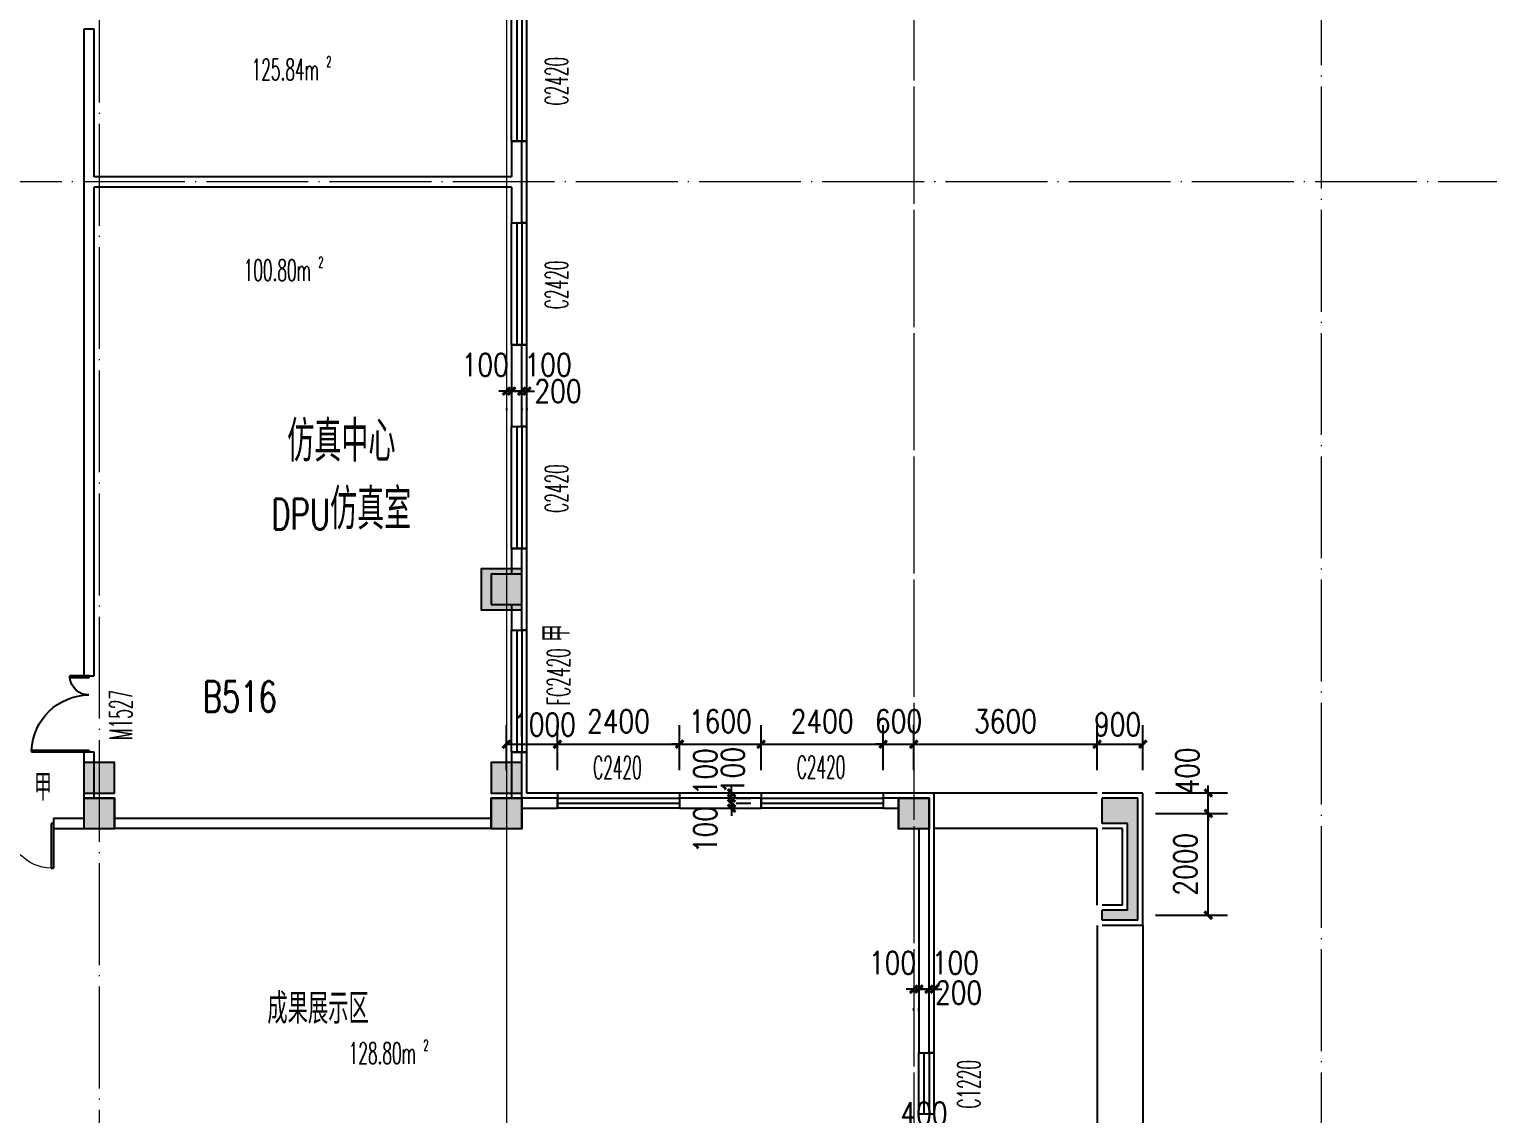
# Model space of a CAD drawing. Extents: x 1417642 to 3570900, y 124798 to 1191112.
# Drawn here: x 1523626 to 1552279, y 153533 to 174833 of the extents above; entities that cross this region are included whole.
import ezdxf

# ---------------------------------------------------------------- set-up
doc = ezdxf.new("R2010")
doc.units = 0
doc.header["$LTSCALE"] = 1000
doc.header["$MEASUREMENT"] = 0
doc.linetypes.add('DOTE', pattern=[2.42, 2, -0.2, 0.02, -0.2])
doc.layers.get('0').update_dxf_attribs({"linetype": 'CONTINUOUS'})
doc.layers.get('Defpoints').update_dxf_attribs({"linetype": 'CONTINUOUS'})
for name, color, linetype in [('colu', 2, 'CONTINUOUS'), ('COLUMN', 9, 'CONTINUOUS'), ('DOTE', 1, 'DOTE'), ('PUB_DIM', 3, 'CONTINUOUS'), ('PUB_HATCH', 8, 'CONTINUOUS'), ('PUB_TEXT', 40, 'CONTINUOUS'), ('SPACE', 7, 'CONTINUOUS'), ('SURFACE', 6, 'CONTINUOUS'), ('tiaozheng', 20, 'CONTINUOUS'), ('WALL', 4, 'CONTINUOUS'), ('WINDOW', 2, 'CONTINUOUS'), ('WINDOW_TEXT', 7, 'CONTINUOUS'), ('填充', 252, 'CONTINUOUS'), ('柱填充', 8, 'CONTINUOUS'), ('柱填充 @ 1', 8, 'CONTINUOUS'), ('立面造型', 40, 'CONTINUOUS')]:
    doc.layers.add(name, color=color, linetype=linetype)
doc.styles.add('_TCH_SPACE', font='ROMANS', dxfattribs={"width": 0.7, "height": 5, "bigfont": 'Z'})
doc.styles.add('_TCH_WINDOW', font='ROMANS.shx', dxfattribs={"width": 0.7, "height": 400, "bigfont": 'Z.shx'})
doc.styles.add('DIM_FONT', font='SIMPLEX.shx', dxfattribs={"width": 0.8})
doc.styles.add('Z', font='ROMANS', dxfattribs={"width": 0.7, "bigfont": 'Z'})
doc.dimstyles.new('DIMN150', dxfattribs={"dimscale": 1.5, "dimtxt": 300, "dimasz": 100, "dimexe": 250, "dimexo": 300, "dimgap": 150, "dimtad": 1, "dimdec": 0, "dimzin": 0, "dimdsep": 46, "dimtxsty": 'DIM_FONT', "dimblk": 'ARCHTICK', "dimcen": 0.09, "dimdle": 1.5, "dimclrt": 7, "dimazin": 2, "dimtfac": 1, "dimtdec": 0, "dimtix": 1, "dimtmove": 2, "dimatfit": 3, "dimldrblk": 'ARCHTICK', "dimfxl": 1, "dimtolj": 1, "dimtzin": 0, "dimarcsym": 0})

# ---------------------------------------------------------------- blocks, each defined once
blk = doc.blocks.new('5873')
at = {"layer": '柱填充 @ 1', "ltscale": 1000}
for points in [[(1588828, 714085), (1589428, 714085), (1589428, 713485), (1588828, 713485)], [(1596828, 714085), (1597428, 714085), (1597428, 713485), (1596828, 713485)], [(1604828, 714085), (1605428, 714085), (1605428, 713485), (1604828, 713485)]]:
    blk.add_hatch(color=256, dxfattribs=at).paths.add_polyline_path(points)
at = {"layer": 'colu', "ltscale": 1000}
for points in [[(1588828, 714085), (1589428, 714085), (1589428, 713485), (1588828, 713485)], [(1596828, 714085), (1597428, 714085), (1597428, 713485), (1596828, 713485)], [(1604828, 714085), (1605428, 714085), (1605428, 713485), (1604828, 713485)]]:
    blk.add_lwpolyline(points, close=True, dxfattribs=at)
blk = doc.blocks.new('i89')
at = {"layer": '柱填充'}
h = blk.add_hatch(color=256, dxfattribs=at)
h.paths.add_polyline_path([(1555333, 501498), (1555333, 502098), (1554733, 502098), (1554733, 501498)])
h.paths.add_polyline_path([(1525733, 501498), (1525733, 502098), (1525133, 502098), (1525133, 501498)])
h.paths.add_polyline_path([(1517733, 501498), (1517733, 502098), (1517133, 502098), (1517133, 501498)])
h.paths.add_polyline_path([(1509733, 501498), (1509733, 502098), (1509133, 502098), (1509133, 501498)])
h.paths.add_polyline_path([(1501733, 501498), (1501733, 502098), (1501133, 502098), (1501133, 501498)])
h.paths.add_polyline_path([(1498133, 501498), (1498133, 502098), (1497533, 502098), (1497533, 501498)])
h.paths.add_polyline_path([(1498133, 529448), (1498133, 530148), (1497433, 530148), (1497433, 529448)])
h.paths.add_polyline_path([(1498133, 537448), (1498133, 538148), (1497433, 538148), (1497433, 537448)])
h.paths.add_polyline_path([(1541783, 545398), (1541783, 546098), (1541083, 546098), (1541083, 545398)])
h.paths.add_polyline_path([(1565333, 559098), (1565333, 559698), (1564733, 559698), (1564733, 559098)])
h.paths.add_polyline_path([(1565383, 549098), (1565383, 549798), (1564683, 549798), (1564683, 549098)])
h.paths.add_polyline_path([(1565333, 545498), (1565333, 546098), (1564733, 546098), (1564733, 545498)])
h.paths.add_polyline_path([(1565383, 538098), (1564683, 538098), (1564683, 537498), (1565383, 537498)])
h.paths.add_polyline_path([(1565333, 529498), (1565333, 530098), (1564733, 530098), (1564733, 529498)])
h.paths.add_polyline_path([(1565333, 519498), (1565333, 520098), (1564733, 520098), (1564733, 519498)])
h.paths.add_polyline_path([(1565333, 511498), (1565333, 512098), (1564733, 512098), (1564733, 511498)])
h.paths.add_polyline_path([(1565333, 501498), (1565333, 502098), (1564733, 502098), (1564733, 501498)])
h.paths.add_polyline_path([(1555333, 559098), (1555333, 559698), (1554733, 559698), (1554733, 559098)])
h.paths.add_polyline_path([(1555333, 549098), (1555333, 549698), (1554733, 549698), (1554733, 549098)])
h.paths.add_polyline_path([(1555333, 545498), (1555333, 546098), (1554733, 546098), (1554733, 545498)])
h.paths.add_polyline_path([(1555333, 537498), (1555333, 538098), (1554733, 538098), (1554733, 537498)])
h.paths.add_polyline_path([(1555433, 529448), (1555433, 530148), (1554733, 530148), (1554733, 529448)])
h.paths.add_polyline_path([(1555433, 519448), (1555433, 520148), (1554733, 520148), (1554733, 519448)])
h.paths.add_polyline_path([(1555433, 511498), (1555433, 512198), (1554733, 512198), (1554733, 511498)])
h.paths.add_polyline_path([(1551733, 557298), (1551733, 557898), (1551133, 557898), (1551133, 557298)])
h.paths.add_polyline_path([(1551783, 549098), (1551783, 549798), (1551083, 549798), (1551083, 549098)])
h.paths.add_polyline_path([(1551733, 545498), (1551733, 546098), (1551133, 546098), (1551133, 545498)])
h.paths.add_polyline_path([(1551733, 537498), (1551733, 538098), (1551133, 538098), (1551133, 537498)])
h.paths.add_polyline_path([(1551733, 529498), (1551733, 530098), (1551133, 530098), (1551133, 529498)])
h.paths.add_polyline_path([(1551733, 519498), (1551733, 520098), (1551133, 520098), (1551133, 519498)])
h.paths.add_polyline_path([(1551783, 511498), (1551783, 512198), (1551083, 512198), (1551083, 511498)])
h.paths.add_polyline_path([(1551733, 501498), (1551733, 502098), (1551133, 502098), (1551133, 501498)])
h.paths.add_polyline_path([(1541733, 559098), (1541733, 559698), (1541133, 559698), (1541133, 559098)])
h.paths.add_polyline_path([(1541733, 557298), (1541733, 557898), (1541133, 557898), (1541133, 557298)])
h.paths.add_polyline_path([(1541783, 549098), (1541783, 549798), (1541083, 549798), (1541083, 549098)])
h.paths.add_polyline_path([(1541733, 537498), (1541733, 538298), (1541133, 538298), (1541133, 537498)])
h.paths.add_polyline_path([(1541733, 519298), (1541733, 520098), (1541133, 520098), (1541133, 519298)])
h.paths.add_polyline_path([(1541833, 511498), (1541833, 512298), (1541033, 512298), (1541033, 511498)])
h.paths.add_polyline_path([(1541733, 501498), (1541733, 502098), (1541133, 502098), (1541133, 501498)])
h.paths.add_polyline_path([(1533733, 559098), (1533733, 559698), (1533133, 559698), (1533133, 559098)])
h.paths.add_polyline_path([(1533783, 549098), (1533783, 549798), (1533083, 549798), (1533083, 549098)])
h.paths.add_polyline_path([(1533733, 545498), (1533733, 546098), (1533133, 546098), (1533133, 545498)])
h.paths.add_polyline_path([(1533733, 537498), (1533733, 538298), (1533133, 538298), (1533133, 537498)])
h.paths.add_polyline_path([(1533733, 519298), (1533733, 520098), (1533133, 520098), (1533133, 519298)])
h.paths.add_polyline_path([(1533833, 511498), (1533833, 512298), (1533033, 512298), (1533033, 511498)])
h.paths.add_polyline_path([(1533733, 501498), (1533733, 502098), (1533133, 502098), (1533133, 501498)])
h.paths.add_polyline_path([(1525733, 559098), (1525733, 559698), (1525133, 559698), (1525133, 559098)])
h.paths.add_polyline_path([(1525783, 549098), (1525783, 549798), (1525083, 549798), (1525083, 549098)])
h.paths.add_polyline_path([(1525733, 545498), (1525733, 546098), (1525133, 546098), (1525133, 545498)])
h.paths.add_polyline_path([(1525733, 537498), (1525733, 538298), (1525133, 538298), (1525133, 537498)])
h.paths.add_polyline_path([(1525733, 519298), (1525733, 520098), (1525133, 520098), (1525133, 519298)])
h.paths.add_polyline_path([(1525833, 511498), (1525833, 512298), (1525033, 512298), (1525033, 511498)])
h.paths.add_polyline_path([(1517733, 559098), (1517733, 559698), (1517133, 559698), (1517133, 559098)])
h.paths.add_polyline_path([(1517783, 549098), (1517783, 549798), (1517083, 549798), (1517083, 549098)])
h.paths.add_polyline_path([(1517733, 545498), (1517733, 546098), (1517133, 546098), (1517133, 545498)])
h.paths.add_polyline_path([(1517733, 537498), (1517733, 538298), (1517133, 538298), (1517133, 537498)])
h.paths.add_polyline_path([(1517733, 519298), (1517733, 520098), (1517133, 520098), (1517133, 519298)])
h.paths.add_polyline_path([(1517833, 511498), (1517833, 512298), (1517033, 512298), (1517033, 511498)])
h.paths.add_polyline_path([(1509733, 559098), (1509733, 559698), (1509133, 559698), (1509133, 559098)])
h.paths.add_polyline_path([(1509783, 549098), (1509783, 549798), (1509083, 549798), (1509083, 549098)])
h.paths.add_polyline_path([(1509733, 545498), (1509733, 546098), (1509133, 546098), (1509133, 545498)])
h.paths.add_polyline_path([(1509733, 537498), (1509733, 538298), (1509133, 538298), (1509133, 537498)])
h.paths.add_polyline_path([(1509733, 519298), (1509733, 520098), (1509133, 520098), (1509133, 519298)])
h.paths.add_polyline_path([(1509833, 511498), (1509833, 512298), (1509033, 512298), (1509033, 511498)])
h.paths.add_polyline_path([(1509733, 480798), (1509733, 481398), (1509133, 481398), (1509133, 480798)])
h.paths.add_polyline_path([(1501733, 559098), (1501733, 559698), (1501133, 559698), (1501133, 559098)])
h.paths.add_polyline_path([(1501733, 549098), (1501733, 549698), (1501133, 549698), (1501133, 549098)])
h.paths.add_polyline_path([(1501733, 545498), (1501733, 546098), (1501133, 546098), (1501133, 545498)])
h.paths.add_polyline_path([(1501733, 537498), (1501733, 538098), (1501133, 538098), (1501133, 537498)])
h.paths.add_polyline_path([(1501733, 529498), (1501733, 530098), (1501133, 530098), (1501133, 529498)])
h.paths.add_polyline_path([(1501733, 519498), (1501733, 520098), (1501133, 520098), (1501133, 519498)])
h.paths.add_polyline_path([(1501833, 511498), (1501833, 512198), (1501133, 512198), (1501133, 511498)])
h.paths.add_polyline_path([(1501733, 480798), (1501733, 481398), (1501133, 481398), (1501133, 480798)])
h.paths.add_polyline_path([(1498133, 559098), (1498133, 559698), (1497533, 559698), (1497533, 559098)])
h.paths.add_polyline_path([(1498183, 549098), (1498183, 549798), (1497483, 549798), (1497483, 549098)])
h.paths.add_polyline_path([(1498133, 545498), (1498133, 546098), (1497533, 546098), (1497533, 545498)])
h.paths.add_polyline_path([(1498133, 519448), (1498133, 520148), (1497433, 520148), (1497433, 519448)])
h.paths.add_polyline_path([(1498133, 511448), (1498133, 512148), (1497433, 512148), (1497433, 511448)])
h.paths.add_polyline_path([(1498133, 480798), (1498133, 481398), (1497533, 481398), (1497533, 480798)])
h.paths.add_polyline_path([(1488133, 559098), (1488133, 559698), (1487533, 559698), (1487533, 559098)])
h.paths.add_polyline_path([(1488233, 549098), (1488233, 549798), (1487533, 549798), (1487533, 549098)])
h.paths.add_polyline_path([(1488133, 545498), (1488133, 546098), (1487533, 546098), (1487533, 545498)])
h.paths.add_polyline_path([(1488133, 537498), (1488133, 538098), (1487533, 538098), (1487533, 537498)])
h.paths.add_polyline_path([(1488133, 529498), (1488133, 530098), (1487533, 530098), (1487533, 529498)])
h.paths.add_polyline_path([(1488133, 519498), (1488133, 520098), (1487533, 520098), (1487533, 519498)])
h.paths.add_polyline_path([(1488133, 511498), (1488133, 512098), (1487533, 512098), (1487533, 511498)])
h.paths.add_polyline_path([(1488133, 501498), (1488133, 502098), (1487533, 502098), (1487533, 501498)])
h.paths.add_polyline_path([(1488133, 480798), (1488133, 481398), (1487533, 481398), (1487533, 480798)])
h.paths.add_polyline_path([(1498133, 484398), (1498133, 485198), (1497433, 485198), (1497433, 484398)])
h.paths.add_polyline_path([(1498134, 496298), (1498134, 497098), (1497433, 497098), (1497433, 496298)])
h.paths.add_polyline_path([(1487533, 497098), (1487533, 496298), (1488233, 496298), (1488233, 497098)])
h.paths.add_polyline_path([(1487533, 485198), (1487533, 484398), (1488233, 484398), (1488233, 485198)])
h.paths.add_polyline_path([(1509733, 496298), (1509733, 497098), (1509033, 497098), (1509033, 496298)])
h.paths.add_polyline_path([(1509733, 484398), (1509733, 485198), (1509033, 485198), (1509033, 484398)])
blk.add_hatch(color=256, dxfattribs=at).paths.add_polyline_path([(1508934, 485198), (1509032, 485198), (1509032, 484398), (1508934, 484398)])
at = {"layer": 'colu'}
for points in [[(1509733, 484398), (1509733, 485198), (1508933, 485198), (1508933, 484398)], [(1501733, 480798), (1501733, 481398), (1501133, 481398), (1501133, 480798)], [(1509733, 480798), (1509733, 481398), (1509133, 481398), (1509133, 480798)]]:
    blk.add_lwpolyline(points, close=True, dxfattribs=at)
blk = doc.blocks.new('_ArchTick')
at = {"color": 0, "linetype": 'ByBlock', "const_width": 0.4}
blk.add_lwpolyline([(-0.5, -0.5), (0.5, 0.5)], dxfattribs=at)
blk = doc.blocks.new('*D128')
at = {"layer": 'Defpoints', "color": 0}
for p in [(1541003, 156007), (1541103, 156007), (1541103, 155981)]:
    blk.add_point(p, dxfattribs=at)
at = {"layer": 'PUB_DIM', "color": 0, "lineweight": -2}
for p, q in [((1541003, 155981), (1540853, 155981)), ((1541003, 155981), (1541103, 155981)), ((1541103, 155981), (1541253, 155981)), ((1541003, 155557), (1541003, 155606)), ((1541103, 155557), (1541103, 155606))]:
    blk.add_line(p, q, dxfattribs=at)
at = {"layer": 'PUB_DIM', "color": 0, "lineweight": -2, "xscale": 150, "yscale": 150, "zscale": 150}
blk.add_blockref('_ArchTick', (1541003, 155981), dxfattribs=at)
at = {"layer": 'PUB_DIM', "color": 0, "lineweight": -2, "xscale": 150, "yscale": 150, "zscale": 150, "rotation": 180}
blk.add_blockref('_ArchTick', (1541103, 155981), dxfattribs=at)
at = {"layer": 'PUB_DIM', "color": 7, "insert": (1540585, 156498), "char_height": 450, "attachment_point": 5, "style": 'DIM_FONT'}
blk.add_mtext('\\A1;100', dxfattribs=at)
blk = doc.blocks.new('*D129')
at = {"layer": 'Defpoints', "color": 0}
for p in [(1541103, 156007), (1541303, 156007), (1541303, 155981)]:
    blk.add_point(p, dxfattribs=at)
at = {"layer": 'PUB_DIM', "color": 0, "lineweight": -2}
for p, q in [((1541103, 155981), (1540953, 155981)), ((1541103, 155981), (1541303, 155981)), ((1541303, 155981), (1541453, 155981)), ((1541103, 155557), (1541103, 155606)), ((1541303, 155557), (1541303, 155606))]:
    blk.add_line(p, q, dxfattribs=at)
at = {"layer": 'PUB_DIM', "color": 0, "lineweight": -2, "xscale": 150, "yscale": 150, "zscale": 150}
blk.add_blockref('_ArchTick', (1541103, 155981), dxfattribs=at)
at = {"layer": 'PUB_DIM', "color": 0, "lineweight": -2, "xscale": 150, "yscale": 150, "zscale": 150, "rotation": 180}
blk.add_blockref('_ArchTick', (1541303, 155981), dxfattribs=at)
at = {"layer": 'PUB_DIM', "color": 7, "insert": (1541883, 155912), "char_height": 450, "attachment_point": 5, "style": 'DIM_FONT'}
blk.add_mtext('\\A1;200', dxfattribs=at)
blk = doc.blocks.new('*D130')
at = {"layer": 'Defpoints', "color": 0}
for p in [(1541303, 156007), (1541403, 156007), (1541403, 155981)]:
    blk.add_point(p, dxfattribs=at)
at = {"layer": 'PUB_DIM', "color": 0, "lineweight": -2}
for p, q in [((1541303, 155981), (1541153, 155981)), ((1541303, 155981), (1541403, 155981)), ((1541403, 155981), (1541553, 155981)), ((1541303, 155557), (1541303, 155606)), ((1541403, 155557), (1541403, 155606))]:
    blk.add_line(p, q, dxfattribs=at)
at = {"layer": 'PUB_DIM', "color": 0, "lineweight": -2, "xscale": 150, "yscale": 150, "zscale": 150}
blk.add_blockref('_ArchTick', (1541303, 155981), dxfattribs=at)
at = {"layer": 'PUB_DIM', "color": 0, "lineweight": -2, "xscale": 150, "yscale": 150, "zscale": 150, "rotation": 180}
blk.add_blockref('_ArchTick', (1541403, 155981), dxfattribs=at)
at = {"layer": 'PUB_DIM', "color": 7, "insert": (1541821, 156498), "char_height": 450, "attachment_point": 5, "style": 'DIM_FONT'}
blk.add_mtext('\\A1;100', dxfattribs=at)
blk = doc.blocks.new('*D131')
at = {"layer": 'Defpoints', "color": 0}
for p in [(1537062, 159633), (1537424, 159633), (1537062, 159533)]:
    blk.add_point(p, dxfattribs=at)
at = {"layer": 'PUB_DIM', "color": 0, "lineweight": -2}
for p, q in [((1537424, 159633), (1537424, 159783)), ((1537424, 159533), (1537424, 159633)), ((1537512, 159633), (1537799, 159633)), ((1537424, 159533), (1537424, 159383)), ((1537512, 159533), (1537799, 159533))]:
    blk.add_line(p, q, dxfattribs=at)
at = {"layer": 'PUB_DIM', "color": 0, "lineweight": -2, "xscale": 150, "yscale": 150, "zscale": 150}
for p, rotation in [((1537424, 159633), 270), ((1537424, 159533), 90)]:
    blk.add_blockref('_ArchTick', p, dxfattribs=dict(at, rotation=rotation))
at = {"layer": 'PUB_DIM', "color": 7, "insert": (1536907, 159115), "char_height": 450, "attachment_point": 5, "rotation": 90, "style": 'DIM_FONT'}
blk.add_mtext('\\A1;100', dxfattribs=at)
blk = doc.blocks.new('*D132')
at = {"layer": 'Defpoints', "color": 0}
for p in [(1537062, 159733), (1537062, 159633), (1537424, 159733)]:
    blk.add_point(p, dxfattribs=at)
at = {"layer": 'PUB_DIM', "color": 0, "lineweight": -2}
for p, q in [((1537424, 159733), (1537424, 159883)), ((1537424, 159633), (1537424, 159733)), ((1537424, 159633), (1537424, 159483)), ((1537512, 159733), (1537799, 159733)), ((1537512, 159633), (1537799, 159633))]:
    blk.add_line(p, q, dxfattribs=at)
at = {"layer": 'PUB_DIM', "color": 0, "lineweight": -2, "xscale": 150, "yscale": 150, "zscale": 150}
for p, rotation in [((1537424, 159733), 270), ((1537424, 159633), 90)]:
    blk.add_blockref('_ArchTick', p, dxfattribs=dict(at, rotation=rotation))
at = {"layer": 'PUB_DIM', "color": 7, "insert": (1537449, 160274), "char_height": 450, "attachment_point": 5, "rotation": 90, "style": 'DIM_FONT'}
blk.add_mtext('\\A1;100', dxfattribs=at)
blk = doc.blocks.new('*D133')
at = {"layer": 'Defpoints', "color": 0}
for p in [(1537062, 159833), (1537062, 159733), (1537424, 159833)]:
    blk.add_point(p, dxfattribs=at)
at = {"layer": 'PUB_DIM', "color": 0, "lineweight": -2}
for p, q in [((1537424, 159833), (1537424, 159983)), ((1537424, 159733), (1537424, 159833)), ((1537424, 159733), (1537424, 159583)), ((1537512, 159833), (1537799, 159833)), ((1537512, 159733), (1537799, 159733))]:
    blk.add_line(p, q, dxfattribs=at)
at = {"layer": 'PUB_DIM', "color": 0, "lineweight": -2, "xscale": 150, "yscale": 150, "zscale": 150}
for p, rotation in [((1537424, 159833), 270), ((1537424, 159733), 90)]:
    blk.add_blockref('_ArchTick', p, dxfattribs=dict(at, rotation=rotation))
at = {"layer": 'PUB_DIM', "color": 7, "insert": (1536907, 160250), "char_height": 450, "attachment_point": 5, "rotation": 90, "style": 'DIM_FONT'}
blk.add_mtext('\\A1;100', dxfattribs=at)
blk = doc.blocks.new('*D134')
at = {"layer": 'Defpoints', "color": 0}
for p in [(1533003, 167831), (1533103, 167831), (1533103, 167724)]:
    blk.add_point(p, dxfattribs=at)
at = {"layer": 'PUB_DIM', "color": 0, "lineweight": -2}
for p, q in [((1533003, 167724), (1532853, 167724)), ((1533003, 167724), (1533103, 167724)), ((1533103, 167724), (1533253, 167724)), ((1533003, 167381), (1533003, 167349)), ((1533103, 167381), (1533103, 167349))]:
    blk.add_line(p, q, dxfattribs=at)
at = {"layer": 'PUB_DIM', "color": 0, "lineweight": -2, "xscale": 150, "yscale": 150, "zscale": 150}
blk.add_blockref('_ArchTick', (1533003, 167724), dxfattribs=at)
at = {"layer": 'PUB_DIM', "color": 0, "lineweight": -2, "xscale": 150, "yscale": 150, "zscale": 150, "rotation": 180}
blk.add_blockref('_ArchTick', (1533103, 167724), dxfattribs=at)
at = {"layer": 'PUB_DIM', "color": 7, "insert": (1532585, 168242), "char_height": 450, "attachment_point": 5, "style": 'DIM_FONT'}
blk.add_mtext('\\A1;100', dxfattribs=at)
blk = doc.blocks.new('*D135')
at = {"layer": 'Defpoints', "color": 0}
for p in [(1533103, 167831), (1533303, 167831), (1533303, 167724)]:
    blk.add_point(p, dxfattribs=at)
at = {"layer": 'PUB_DIM', "color": 0, "lineweight": -2}
for p, q in [((1533103, 167724), (1532953, 167724)), ((1533103, 167724), (1533303, 167724)), ((1533303, 167724), (1533453, 167724)), ((1533103, 167381), (1533103, 167349)), ((1533303, 167381), (1533303, 167349))]:
    blk.add_line(p, q, dxfattribs=at)
at = {"layer": 'PUB_DIM', "color": 0, "lineweight": -2, "xscale": 150, "yscale": 150, "zscale": 150}
blk.add_blockref('_ArchTick', (1533103, 167724), dxfattribs=at)
at = {"layer": 'PUB_DIM', "color": 0, "lineweight": -2, "xscale": 150, "yscale": 150, "zscale": 150, "rotation": 180}
blk.add_blockref('_ArchTick', (1533303, 167724), dxfattribs=at)
at = {"layer": 'PUB_DIM', "color": 7, "insert": (1534015, 167724), "char_height": 450, "attachment_point": 5, "style": 'DIM_FONT'}
blk.add_mtext('\\A1;200', dxfattribs=at)
blk = doc.blocks.new('*D136')
at = {"layer": 'Defpoints', "color": 0}
for p in [(1533303, 167831), (1533403, 167831), (1533403, 167724)]:
    blk.add_point(p, dxfattribs=at)
at = {"layer": 'PUB_DIM', "color": 0, "lineweight": -2}
for p, q in [((1533303, 167724), (1533153, 167724)), ((1533303, 167724), (1533403, 167724)), ((1533403, 167724), (1533553, 167724)), ((1533303, 167381), (1533303, 167349)), ((1533403, 167381), (1533403, 167349))]:
    blk.add_line(p, q, dxfattribs=at)
at = {"layer": 'PUB_DIM', "color": 0, "lineweight": -2, "xscale": 150, "yscale": 150, "zscale": 150}
blk.add_blockref('_ArchTick', (1533303, 167724), dxfattribs=at)
at = {"layer": 'PUB_DIM', "color": 0, "lineweight": -2, "xscale": 150, "yscale": 150, "zscale": 150, "rotation": 180}
blk.add_blockref('_ArchTick', (1533403, 167724), dxfattribs=at)
at = {"layer": 'PUB_DIM', "color": 7, "insert": (1533821, 168242), "char_height": 450, "attachment_point": 5, "style": 'DIM_FONT'}
blk.add_mtext('\\A1;100', dxfattribs=at)
blk = doc.blocks.new('*D209')
at = {"layer": 'Defpoints', "color": 0}
for p in [(1545303, 159833), (1546789, 159833), (1545303, 159433)]:
    blk.add_point(p, dxfattribs=at)
at = {"layer": 'PUB_DIM', "color": 0, "lineweight": -2}
for p, q in [((1546789, 159833), (1546789, 159983)), ((1545753, 159833), (1547164, 159833)), ((1546789, 159433), (1546789, 159833)), ((1545753, 159433), (1547164, 159433)), ((1546789, 159433), (1546789, 159283))]:
    blk.add_line(p, q, dxfattribs=at)
at = {"layer": 'PUB_DIM', "color": 0, "lineweight": -2, "xscale": 150, "yscale": 150, "zscale": 150}
for p, rotation in [((1546789, 159833), 270), ((1546789, 159433), 90)]:
    blk.add_blockref('_ArchTick', p, dxfattribs=dict(at, rotation=rotation))
at = {"layer": 'PUB_DIM', "color": 7, "insert": (1546376, 160266), "char_height": 450, "attachment_point": 5, "rotation": 90, "style": 'DIM_FONT'}
blk.add_mtext('\\A1;400', dxfattribs=at)
blk = doc.blocks.new('*D210')
at = {"layer": 'Defpoints', "color": 0}
for p in [(1545303, 159433), (1546789, 159433), (1545303, 157433)]:
    blk.add_point(p, dxfattribs=at)
at = {"layer": 'PUB_DIM', "color": 0, "lineweight": -2}
for p, q in [((1545753, 159433), (1547164, 159433)), ((1546789, 157430), (1546789, 159435)), ((1545753, 157433), (1547164, 157433))]:
    blk.add_line(p, q, dxfattribs=at)
at = {"layer": 'PUB_DIM', "color": 0, "lineweight": -2, "xscale": 150, "yscale": 150, "zscale": 150}
for p, rotation in [((1546789, 159433), 90), ((1546789, 157433), 270)]:
    blk.add_blockref('_ArchTick', p, dxfattribs=dict(at, rotation=rotation))
at = {"layer": 'PUB_DIM', "color": 7, "insert": (1546339, 158433), "char_height": 450, "attachment_point": 5, "rotation": 90, "style": 'DIM_FONT'}
blk.add_mtext('\\A1;2000', dxfattribs=at)
blk = doc.blocks.new('*D378')
at = {"layer": 'Defpoints', "color": 0}
for p in [(1541403, 152687), (1541003, 151533), (1541403, 151533)]:
    blk.add_point(p, dxfattribs=at)
at = {"layer": 'PUB_DIM', "color": 0, "lineweight": -2}
for p, q in [((1541003, 151983), (1541003, 153062)), ((1541403, 151983), (1541403, 153062)), ((1541003, 152687), (1540853, 152687)), ((1541003, 152687), (1541403, 152687)), ((1541403, 152687), (1541553, 152687))]:
    blk.add_line(p, q, dxfattribs=at)
at = {"layer": 'PUB_DIM', "color": 0, "lineweight": -2, "xscale": 150, "yscale": 150, "zscale": 150}
blk.add_blockref('_ArchTick', (1541003, 152687), dxfattribs=at)
at = {"layer": 'PUB_DIM', "color": 0, "lineweight": -2, "xscale": 150, "yscale": 150, "zscale": 150, "rotation": 180}
blk.add_blockref('_ArchTick', (1541403, 152687), dxfattribs=at)
at = {"layer": 'PUB_DIM', "color": 7, "insert": (1541203, 153538), "char_height": 450, "attachment_point": 5, "style": 'DIM_FONT'}
blk.add_mtext('\\A1;400', dxfattribs=at)
blk = doc.blocks.new('*D443')
at = {"layer": 'Defpoints', "color": 0}
for p in [(1545503, 160791), (1544603, 159833), (1545503, 159833)]:
    blk.add_point(p, dxfattribs=at)
at = {"layer": 'PUB_DIM', "color": 0, "lineweight": -2}
for p, q in [((1544603, 160283), (1544603, 161166)), ((1545503, 160283), (1545503, 161166)), ((1544601, 160791), (1545505, 160791))]:
    blk.add_line(p, q, dxfattribs=at)
at = {"layer": 'PUB_DIM', "color": 0, "lineweight": -2, "xscale": 150, "yscale": 150, "zscale": 150, "rotation": 180}
blk.add_blockref('_ArchTick', (1544603, 160791), dxfattribs=at)
at = {"layer": 'PUB_DIM', "color": 0, "lineweight": -2, "xscale": 150, "yscale": 150, "zscale": 150}
blk.add_blockref('_ArchTick', (1545503, 160791), dxfattribs=at)
at = {"layer": 'PUB_DIM', "color": 7, "insert": (1545006, 161180), "char_height": 450, "attachment_point": 5, "style": 'DIM_FONT'}
blk.add_mtext('\\A1;900', dxfattribs=at)
blk = doc.blocks.new('*D444')
at = {"layer": 'Defpoints', "color": 0}
for p in [(1544603, 160791), (1541003, 159833), (1544603, 159833)]:
    blk.add_point(p, dxfattribs=at)
at = {"layer": 'PUB_DIM', "color": 0, "lineweight": -2}
for p, q in [((1541003, 160283), (1541003, 161166)), ((1544603, 160283), (1544603, 161166)), ((1541001, 160791), (1544605, 160791))]:
    blk.add_line(p, q, dxfattribs=at)
at = {"layer": 'PUB_DIM', "color": 0, "lineweight": -2, "xscale": 150, "yscale": 150, "zscale": 150, "rotation": 180}
blk.add_blockref('_ArchTick', (1541003, 160791), dxfattribs=at)
at = {"layer": 'PUB_DIM', "color": 0, "lineweight": -2, "xscale": 150, "yscale": 150, "zscale": 150}
blk.add_blockref('_ArchTick', (1544603, 160791), dxfattribs=at)
at = {"layer": 'PUB_DIM', "color": 7, "insert": (1542803, 161241), "char_height": 450, "attachment_point": 5, "style": 'DIM_FONT'}
blk.add_mtext('\\A1;3600', dxfattribs=at)
blk = doc.blocks.new('*D445')
at = {"layer": 'Defpoints', "color": 0}
for p in [(1541003, 160791), (1540403, 159833), (1541003, 159833)]:
    blk.add_point(p, dxfattribs=at)
at = {"layer": 'PUB_DIM', "color": 0, "lineweight": -2}
for p, q in [((1540403, 160283), (1540403, 161166)), ((1541003, 160283), (1541003, 161166)), ((1540403, 160791), (1540253, 160791)), ((1540403, 160791), (1541003, 160791)), ((1541003, 160791), (1541153, 160791))]:
    blk.add_line(p, q, dxfattribs=at)
at = {"layer": 'PUB_DIM', "color": 0, "lineweight": -2, "xscale": 150, "yscale": 150, "zscale": 150}
blk.add_blockref('_ArchTick', (1540403, 160791), dxfattribs=at)
at = {"layer": 'PUB_DIM', "color": 0, "lineweight": -2, "xscale": 150, "yscale": 150, "zscale": 150, "rotation": 180}
blk.add_blockref('_ArchTick', (1541003, 160791), dxfattribs=at)
at = {"layer": 'PUB_DIM', "color": 7, "insert": (1540703, 161241), "char_height": 450, "attachment_point": 5, "style": 'DIM_FONT'}
blk.add_mtext('\\A1;600', dxfattribs=at)
blk = doc.blocks.new('*D446')
at = {"layer": 'Defpoints', "color": 0}
for p in [(1540403, 160791), (1538003, 159833), (1540403, 159833)]:
    blk.add_point(p, dxfattribs=at)
at = {"layer": 'PUB_DIM', "color": 0, "lineweight": -2}
for p, q in [((1538003, 160283), (1538003, 161166)), ((1540403, 160283), (1540403, 161166)), ((1538001, 160791), (1540405, 160791))]:
    blk.add_line(p, q, dxfattribs=at)
at = {"layer": 'PUB_DIM', "color": 0, "lineweight": -2, "xscale": 150, "yscale": 150, "zscale": 150, "rotation": 180}
blk.add_blockref('_ArchTick', (1538003, 160791), dxfattribs=at)
at = {"layer": 'PUB_DIM', "color": 0, "lineweight": -2, "xscale": 150, "yscale": 150, "zscale": 150}
blk.add_blockref('_ArchTick', (1540403, 160791), dxfattribs=at)
at = {"layer": 'PUB_DIM', "color": 7, "insert": (1539203, 161241), "char_height": 450, "attachment_point": 5, "style": 'DIM_FONT'}
blk.add_mtext('\\A1;2400', dxfattribs=at)
blk = doc.blocks.new('*D447')
at = {"layer": 'Defpoints', "color": 0}
for p in [(1538003, 160791), (1536403, 159833), (1538003, 159833)]:
    blk.add_point(p, dxfattribs=at)
at = {"layer": 'PUB_DIM', "color": 0, "lineweight": -2}
for p, q in [((1536403, 160283), (1536403, 161166)), ((1538003, 160283), (1538003, 161166)), ((1536403, 160791), (1536253, 160791)), ((1536403, 160791), (1538003, 160791)), ((1538003, 160791), (1538153, 160791))]:
    blk.add_line(p, q, dxfattribs=at)
at = {"layer": 'PUB_DIM', "color": 0, "lineweight": -2, "xscale": 150, "yscale": 150, "zscale": 150}
blk.add_blockref('_ArchTick', (1536403, 160791), dxfattribs=at)
at = {"layer": 'PUB_DIM', "color": 0, "lineweight": -2, "xscale": 150, "yscale": 150, "zscale": 150, "rotation": 180}
blk.add_blockref('_ArchTick', (1538003, 160791), dxfattribs=at)
at = {"layer": 'PUB_DIM', "color": 7, "insert": (1537203, 161241), "char_height": 450, "attachment_point": 5, "style": 'DIM_FONT'}
blk.add_mtext('\\A1;1600', dxfattribs=at)
blk = doc.blocks.new('*D448')
at = {"layer": 'Defpoints', "color": 0}
for p in [(1536403, 160791), (1534003, 159833), (1536403, 159833)]:
    blk.add_point(p, dxfattribs=at)
at = {"layer": 'PUB_DIM', "color": 0, "lineweight": -2}
for p, q in [((1534003, 160283), (1534003, 161166)), ((1536403, 160283), (1536403, 161166)), ((1534001, 160791), (1536405, 160791))]:
    blk.add_line(p, q, dxfattribs=at)
at = {"layer": 'PUB_DIM', "color": 0, "lineweight": -2, "xscale": 150, "yscale": 150, "zscale": 150, "rotation": 180}
blk.add_blockref('_ArchTick', (1534003, 160791), dxfattribs=at)
at = {"layer": 'PUB_DIM', "color": 0, "lineweight": -2, "xscale": 150, "yscale": 150, "zscale": 150}
blk.add_blockref('_ArchTick', (1536403, 160791), dxfattribs=at)
at = {"layer": 'PUB_DIM', "color": 7, "insert": (1535203, 161241), "char_height": 450, "attachment_point": 5, "style": 'DIM_FONT'}
blk.add_mtext('\\A1;2400', dxfattribs=at)
blk = doc.blocks.new('*D449')
at = {"layer": 'Defpoints', "color": 0}
for p in [(1534003, 160791), (1533003, 159833), (1534003, 159833)]:
    blk.add_point(p, dxfattribs=at)
at = {"layer": 'PUB_DIM', "color": 0, "lineweight": -2}
for p, q in [((1533003, 160283), (1533003, 161166)), ((1534003, 160283), (1534003, 161166)), ((1533001, 160791), (1534005, 160791))]:
    blk.add_line(p, q, dxfattribs=at)
at = {"layer": 'PUB_DIM', "color": 0, "lineweight": -2, "xscale": 150, "yscale": 150, "zscale": 150, "rotation": 180}
blk.add_blockref('_ArchTick', (1533003, 160791), dxfattribs=at)
at = {"layer": 'PUB_DIM', "color": 0, "lineweight": -2, "xscale": 150, "yscale": 150, "zscale": 150}
blk.add_blockref('_ArchTick', (1534003, 160791), dxfattribs=at)
at = {"layer": 'PUB_DIM', "color": 7, "insert": (1533749, 161177), "char_height": 450, "attachment_point": 5, "style": 'DIM_FONT'}
blk.add_mtext('\\A1;1000', dxfattribs=at)
blk = doc.blocks.new('_FZH')
blk.add_lwpolyline([(-0.5, -0.5), (0.5, -0.5), (0.5, 0.5), (-0.5, 0.5)], close=True)
at = {"layer": 'PUB_HATCH'}
blk.add_solid([(-0.5, -0.5), (0.5, -0.5), (-0.5, 0.5), (0.5, 0.5)], dxfattribs=at)
blk = doc.blocks.new('$TCHSYS$WIN2D')
for p, q in [((-0.5, 0.5), (0.5, 0.5)), ((-0.5, 0.5), (-0.5, -0.5)), ((0.5, 0.5), (0.5, -0.5)), ((0.5, 0.167), (-0.5, 0.167)), ((0.5, -0.167), (-0.5, -0.167)), ((-0.5, -0.5), (0.5, -0.5))]:
    blk.add_line(p, q)
blk = doc.blocks.new('$DorLib2D$00000225')
at = {"color": 0}
for p, q in [((0.475, -0.001), (0.475, 0.752)), ((0.475, 0.752), (0.5, 0.752)), ((0.5, -0.001), (0.5, 0.752)), ((-0.5, 0), (-0.5, 0.252)), ((-0.475, 0.252), (-0.5, 0.252)), ((-0.475, 0), (-0.475, 0.252)), ((-0.475, 0), (-0.5, 0)), ((0.475, -0.001), (0.5, -0.001))]:
    blk.add_line(p, q, dxfattribs=at)
for centre, radius, start, end in [((0.505, -0.002), 0.755, 92.2493, 179.7238), ((-0.501, 0.003), 0.251, 359.7899, 84.0974)]:
    blk.add_arc(centre, radius, start, end, dxfattribs=at)
blk = doc.blocks.new('$DorLib2D$00000002')
for p, q in [((-0.5, 0), (-0.5, 0.4875)), ((-0.475, 0.4875), (-0.5, 0.4875)), ((-0.475, 0), (-0.475, 0.4875)), ((0.475, 0), (0.475, 0.4875)), ((0.475, 0.4875), (0.5, 0.4875)), ((0.5, 0), (0.5, 0.4875)), ((-0.5, 0), (-0.475, 0)), ((0.5, 0), (0.475, 0))]:
    blk.add_line(p, q)
at = {"lineweight": 13}
for centre, start, end in [((-0.4875, 0), 0, 88.53072), ((0.4875, 0), 91.46928, 180)]:
    blk.add_arc(centre, 0.4875, start, end, dxfattribs=at)

msp = doc.modelspace()

# ---------------------------------------------------------------- hatches: boundary and pattern name
at = {"layer": 'PUB_HATCH'}
for points in [[(1545203.1, 159232.7), (1545403.1, 159732.7), (1544703.1, 159732.7), (1544703.1, 159232.7)], [(1545203.1, 157532.7), (1545403.1, 157332.7), (1545403.1, 159732.7), (1545203.1, 159232.7)], [(1545403.1, 157332.7), (1545203.1, 157532.7), (1544703.1, 157532.7), (1544703.1, 157332.7)]]:
    msp.add_hatch(color=256, dxfattribs=at).paths.add_polyline_path(points)

# ---------------------------------------------------------------- linework, layer by layer
at = {"layer": 'DOTE', "lineweight": 0}
for points in [[(1533003.1, 243884), (1533003.1, 132632.2)], [(1541003.1, 243884), (1541003.1, 132632.2)], [(1549003.1, 243884), (1549003.1, 132632.2)], [(1533003.1, 243584), (1533003.1, 132632.2)], [(1541003.1, 243584), (1541003.1, 132632.2)], [(1525003.1, 216532.7), (1525003.1, 132632.2)], [(1533003.1, 198832.7), (1533003.1, 132632.2)], [(1533003.1, 190832.7), (1533003.1, 132632.2)], [(1596866.6, 171832.7), (1501403.1, 171832.7)]]:
    msp.add_lwpolyline(points, dxfattribs=at)
at = {"layer": 'SURFACE'}
for p, q in [((1533403.1, 172632.7), (1533303.1, 172632.7)), ((1533403.1, 171832.7), (1533403.1, 172632.7)), ((1533403.1, 171032.7), (1533403.1, 171832.7)), ((1533403.1, 171032.7), (1533303.1, 171032.7)), ((1533403.1, 168632.7), (1533303.1, 168632.7)), ((1533403.1, 167032.7), (1533403.1, 168632.7)), ((1533403.1, 167032.7), (1533303.1, 167032.7)), ((1533403.1, 164632.7), (1533303.1, 164632.7)), ((1533403.1, 163832.7), (1533403.1, 164632.7)), ((1533403.1, 163032.7), (1533403.1, 163832.7)), ((1533403.1, 163032.7), (1533303.1, 163032.7)), ((1533403.1, 160632.7), (1533303.1, 160632.7)), ((1533403.1, 159832.7), (1533403.1, 160632.7)), ((1534003.1, 159832.7), (1533403.1, 159832.7)), ((1534003.1, 159832.7), (1534003.1, 159732.7)), ((1536403.1, 159832.7), (1536403.1, 159732.7)), ((1538003.1, 159832.7), (1536403.1, 159832.7)), ((1538003.1, 159832.7), (1538003.1, 159732.7)), ((1540403.1, 159832.7), (1540403.1, 159732.7)), ((1541403.1, 159832.7), (1540403.1, 159832.7)), ((1541403.1, 154732.7), (1541403.1, 159832.7)), ((1545503.1, 159832.7), (1544703.1, 159832.7)), ((1545503.1, 157232.7), (1545503.1, 159832.7)), ((1545103.1, 159132.7), (1544703.1, 159132.7)), ((1545103.1, 157632.7), (1545103.1, 159132.7)), ((1545103.1, 157632.7), (1544703.1, 157632.7)), ((1545503.1, 157232.7), (1544703.1, 157232.7)), ((1541403.1, 154732.7), (1541303.1, 154732.7))]:
    msp.add_line(p, q, dxfattribs=at)
at = {"layer": 'WALL'}
for p, q in [((1524903.1, 174832.7), (1524703.1, 174832.7)), ((1524703.1, 174832.7), (1524703.1, 171832.7)), ((1524903.1, 171932.7), (1524903.1, 174832.7)), ((1533303.1, 172632.7), (1533103.1, 172632.7)), ((1533103.1, 172632.7), (1533103.1, 171932.7)), ((1533303.1, 171832.7), (1533303.1, 172632.7)), ((1533103.1, 171932.7), (1524903.1, 171932.7)), ((1524703.1, 171832.7), (1524703.1, 162132.9)), ((1533103.1, 171732.7), (1524903.1, 171732.7)), ((1524903.1, 162132.9), (1524903.1, 171732.7)), ((1533103.1, 171732.7), (1533103.1, 171032.7)), ((1533303.1, 171032.7), (1533303.1, 171832.7)), ((1533103.1, 171032.7), (1533303.1, 171032.7)), ((1533303.1, 168632.7), (1533103.1, 168632.7)), ((1533103.1, 168632.7), (1533103.1, 167032.7)), ((1533303.1, 167032.7), (1533303.1, 168632.7)), ((1533103.1, 167032.7), (1533303.1, 167032.7)), ((1533303.1, 164632.7), (1533103.1, 164632.7)), ((1533103.1, 164632.7), (1533103.1, 164132.7)), ((1533303.1, 164132.7), (1533303.1, 164632.7)), ((1533103.1, 163532.7), (1533103.1, 163032.7)), ((1533303.1, 163032.7), (1533303.1, 163532.7)), ((1533103.1, 163032.7), (1533303.1, 163032.7)), ((1524703.1, 162132.9), (1524903.1, 162132.9)), ((1524903.1, 160632.9), (1524703.1, 160632.9)), ((1524703.1, 160632.9), (1524703.1, 159732.7)), ((1524903.1, 159732.7), (1524903.1, 160632.9)), ((1533303.1, 160632.7), (1533103.1, 160632.7)), ((1533103.1, 160632.7), (1533103.1, 159732.7)), ((1533303.1, 159732.7), (1533303.1, 160632.7)), ((1534003.1, 159732.7), (1533303.1, 159732.7)), ((1534003.1, 159532.7), (1534003.1, 159732.7)), ((1538003.1, 159732.7), (1536403.1, 159732.7)), ((1536403.1, 159732.7), (1536403.1, 159532.7)), ((1538003.1, 159532.7), (1538003.1, 159732.7)), ((1540703.1, 159732.7), (1540403.1, 159732.7)), ((1540403.1, 159732.7), (1540403.1, 159532.7)), ((1545403.1, 159732.7), (1544703.1, 159732.7)), ((1544703.1, 159232.7), (1544703.1, 159732.7)), ((1545403.1, 157332.7), (1545403.1, 159732.7)), ((1524703.1, 159332.7), (1524103.1, 159332.7)), ((1524103.1, 159332.7), (1524103.1, 159132.7)), ((1532703.1, 159332.7), (1525303.1, 159332.7)), ((1533303.1, 159532.7), (1534003.1, 159532.7)), ((1536403.1, 159532.7), (1538003.1, 159532.7)), ((1540403.1, 159532.7), (1540703.1, 159532.7)), ((1524103.1, 159132.7), (1524703.1, 159132.7)), ((1532703.1, 159132.7), (1525303.1, 159132.7)), ((1541103.1, 159132.7), (1541103.1, 154732.7)), ((1541303.1, 154732.7), (1541303.1, 159132.7)), ((1545203.1, 159232.7), (1544703.1, 159232.7)), ((1545203.1, 157532.7), (1545203.1, 159232.7)), ((1545203.1, 157532.7), (1544703.1, 157532.7)), ((1544703.1, 157332.7), (1544703.1, 157532.7)), ((1545403.1, 157332.7), (1544703.1, 157332.7)), ((1541103.1, 154732.7), (1541303.1, 154732.7))]:
    msp.add_line(p, q, dxfattribs=at)
at = {"layer": '立面造型'}
for p, q in [((1544603.1, 159832.7), (1541403.1, 159832.7)), ((1544603.1, 159132.7), (1541403.1, 159132.7)), ((1544603.1, 157632.7), (1544603.1, 159132.7)), ((1544603.1, 157232.7), (1544603.1, 140432.7)), ((1545503.1, 157232.7), (1545503.1, 140432.7))]:
    msp.add_line(p, q, dxfattribs=at)

# ---------------------------------------------------------------- block references
at = {"layer": 'COLUMN', "lineweight": 0, "xscale": 600, "yscale": 600, "zscale": 600}
for p in [(1533003.1, 163832.7), (1525003.1, 159432.7), (1533003.1, 159432.7), (1541003.1, 159432.7)]:
    msp.add_blockref('_FZH', p, dxfattribs=at)
at = {"layer": 'tiaozheng'}
for name, p in [('i89', (23570, -320965.6)), ('5873', (-64124.5, -554352.7))]:
    msp.add_blockref(name, p, dxfattribs=at)
at = {"layer": 'WINDOW', "color": 2}
ref = msp.add_blockref('$TCHSYS$WIN2D', (1533253.1, 173832.7), dxfattribs=dict(at, xscale=2400, yscale=300, zscale=2400, rotation=90))
ref.add_attrib('A', 'C2420', (1534206, 173334), dxfattribs={"layer": 'WINDOW_TEXT', "color": 2, "height": 446.25, "rotation": 90, "style": '_TCH_WINDOW', "width": 0.494118})
ref = msp.add_blockref('$TCHSYS$WIN2D', (1533253.1, 169832.7), dxfattribs=dict(at, xscale=2400, yscale=300, zscale=2400, rotation=90))
ref.add_attrib('A', 'C2420', (1534206, 169334), dxfattribs={"layer": 'WINDOW_TEXT', "color": 2, "height": 446.25, "rotation": 90, "style": '_TCH_WINDOW', "width": 0.494118})
ref = msp.add_blockref('$TCHSYS$WIN2D', (1533253.1, 165832.7), dxfattribs=dict(at, xscale=2400, yscale=300, zscale=2400, rotation=90))
ref.add_attrib('A', 'C2420', (1534206, 165334), dxfattribs={"layer": 'WINDOW_TEXT', "color": 2, "height": 446.25, "rotation": 90, "style": '_TCH_WINDOW', "width": 0.494118})
at = {"layer": 'WINDOW', "color": 2, "xscale": 2400, "yscale": 300, "zscale": 2400, "rotation": 90}
msp.add_blockref('$TCHSYS$WIN2D', (1533253.1, 161832.7), dxfattribs=at)
at = {"layer": 'WINDOW', "lineweight": 0}
ref = msp.add_blockref('$DorLib2D$00000225', (1524803.1, 161382.9), dxfattribs=dict(at, xscale=-1500, yscale=1500, zscale=-1500, rotation=90.00000000000423))
ref.add_attrib('A', 'M1527', (1525649.4, 160873.7), dxfattribs={"layer": 'WINDOW_TEXT', "lineweight": 0, "height": 446.25, "rotation": 90, "style": '_TCH_WINDOW', "width": 0.494118})
at = {"layer": 'WINDOW', "color": 2}
ref = msp.add_blockref('$TCHSYS$WIN2D', (1535203.1, 159682.7), dxfattribs=dict(at, xscale=2400, yscale=-300, zscale=2400, rotation=180))
ref.add_attrib('A', 'C2420', (1534704.3, 160108.4), dxfattribs={"layer": 'WINDOW_TEXT', "color": 2, "height": 446.25, "style": '_TCH_WINDOW', "width": 0.494118})
ref = msp.add_blockref('$TCHSYS$WIN2D', (1539203.1, 159682.7), dxfattribs=dict(at, xscale=2400, yscale=-300, zscale=2400, rotation=180))
ref.add_attrib('A', 'C2420', (1538704.3, 160119.6), dxfattribs={"layer": 'WINDOW_TEXT', "color": 2, "height": 446.25, "style": '_TCH_WINDOW', "width": 0.494118})
at = {"layer": 'WINDOW', "lineweight": 0, "xscale": -1800, "yscale": 1800, "zscale": -1800, "rotation": 180}
msp.add_blockref('$DorLib2D$00000002', (1523203.1, 159232.7), dxfattribs=at)
at = {"layer": 'WINDOW', "color": 2}
ref = msp.add_blockref('$TCHSYS$WIN2D', (1541253.1, 154132.7), dxfattribs=dict(at, xscale=1200, yscale=300, zscale=1200, rotation=90))
ref.add_attrib('A', 'C1220', (1542306, 153634), dxfattribs={"layer": 'WINDOW_TEXT', "color": 2, "height": 446.25, "rotation": 90, "style": '_TCH_WINDOW', "width": 0.494118})

# ---------------------------------------------------------------- texts
at = {"layer": 'PUB_TEXT', "color": 1, "lineweight": 60, "style": 'Z', "width": 0.7}
msp.add_text('B516', height=600, dxfattribs=at).set_placement((1527036, 161427.3))
at = {"layer": 'PUB_TEXT', "style": 'Z', "width": 0.7}
msp.add_text('成果展示区', height=600, dxfattribs=at).set_placement((1528304.2, 155300.2))
at = {"layer": 'SPACE', "style": '_TCH_SPACE', "width": 0.525}
for s, height, p in [('125.84m', 420, (1527996.4, 173829.6)), ('2', 210, (1529466.4, 174092.1)), ('100.80m', 420, (1527840.1, 169892.5)), ('2', 210, (1529310.1, 170155)), ('128.80m', 420, (1529903.1, 154514)), ('2', 210, (1531373.1, 154776.5))]:
    msp.add_text(s, height=height, dxfattribs=at).set_placement(p)
at = {"layer": 'WINDOW_TEXT', "color": 2, "style": '_TCH_WINDOW'}
for s, height, width, p in [('甲', 525, 0.7, (1534245.4, 162800.3)), ('FC2420', 446.25, 0.494118, (1534245.4, 161550.8))]:
    msp.add_text(s, height=height, rotation=90, dxfattribs=dict(at, width=width)).set_placement(p)
at = {"layer": 'WINDOW_TEXT', "style": '_TCH_WINDOW', "width": 0.7}
msp.add_text('甲', height=525, dxfattribs=at).set_placement((1523724.9, 159683.4))
at = {"layer": '填充', "insert": (1529758.4, 167140.6), "char_height": 800, "width": 4434.944, "attachment_point": 2, "style": '_TCH_WINDOW'}
msp.add_mtext('{\\C3;仿真中心\\P\\H0.75x;DPU\\H1.333x;仿真室}', dxfattribs=at)

# ---------------------------------------------------------------- dimensions: what is measured, and where the dimension line sits
at = {"layer": 'PUB_DIM'}
for base, p1, p2, angle, picture, middle in [((1533103.1, 167724.3), (1533003.1, 167830.9), (1533103.1, 167830.9), 0, '*D134', (1532585.3, 168241.8)), ((1533403.1, 167724.3), (1533303.1, 167830.9), (1533403.1, 167830.9), 0, '*D136', (1533820.8, 168241.8)), ((1533303.1, 167724.3), (1533103.1, 167830.9), (1533303.1, 167830.9), 0, '*D135', (1534015.4, 167724.3)), ((1534003.1, 160790.8), (1533003.1, 159832.7), (1534003.1, 159832.7), 0, '*D449', (1533748.5, 161177)), ((1545503.1, 160790.8), (1544603.1, 159832.7), (1545503.1, 159832.7), 360, '*D443', (1545005.8, 161179.8)), ((1537424.2, 159832.7), (1537061.8, 159732.7), (1537061.8, 159832.7), 90, '*D133', (1536906.7, 160250.5)), ((1537424.2, 159732.7), (1537061.8, 159632.7), (1537061.8, 159732.7), 90, '*D132', (1537448.7, 160273.6)), ((1546788.8, 159832.7), (1545303.1, 159432.7), (1545303.1, 159832.7), 90, '*D209', (1546376.3, 160266.2)), ((1537424.2, 159632.7), (1537061.8, 159532.7), (1537061.8, 159632.7), 90, '*D131', (1536906.7, 159115)), ((1541103.1, 155980.8), (1541003.1, 156006.6), (1541103.1, 156006.6), 360, '*D128', (1540585.3, 156498.3)), ((1541403.1, 155980.8), (1541303.1, 156006.6), (1541403.1, 156006.6), 360, '*D130', (1541820.8, 156498.3)), ((1541303.1, 155980.8), (1541103.1, 156006.6), (1541303.1, 156006.6), 360, '*D129', (1541883, 155912.2)), ((1541403.1, 152687.2), (1541003.1, 151532.7), (1541403.1, 151532.7), 0, '*D378', (1541203.1, 153538.4))]:
    dim = msp.add_linear_dim(base=base, p1=p1, p2=p2, angle=angle, dimstyle='DIMN150', dxfattribs=at)
    dim.commit()
    dim.dimension.update_dxf_attribs({"geometry": picture, "text_midpoint": middle, "dimtype": 129})
for p1, p2, distance, picture, middle in [((1534003.1, 159832.7), (1536403.1, 159832.7), 958.1, '*D448', (1535203.1, 161240.8)), ((1536403.1, 159832.7), (1538003.1, 159832.7), 958.1, '*D447', (1537203.1, 161240.8)), ((1538003.1, 159832.7), (1540403.1, 159832.7), 958.1, '*D446', (1539203.1, 161240.8)), ((1540403.1, 159832.7), (1541003.1, 159832.7), 958.1, '*D445', (1540703.1, 161240.8)), ((1541003.1, 159832.7), (1544603.1, 159832.7), 958.1, '*D444', (1542803.1, 161240.8)), ((1545303.1, 157432.7), (1545303.1, 159432.7), -1485.7, '*D210', (1546338.8, 158432.7))]:
    dim = msp.add_aligned_dim(p1=p1, p2=p2, distance=distance, dimstyle='DIMN150', dxfattribs=at)
    dim.commit()
    dim.dimension.update_dxf_attribs({"geometry": picture, "text_midpoint": middle})

doc.saveas('drawing.dxf')
